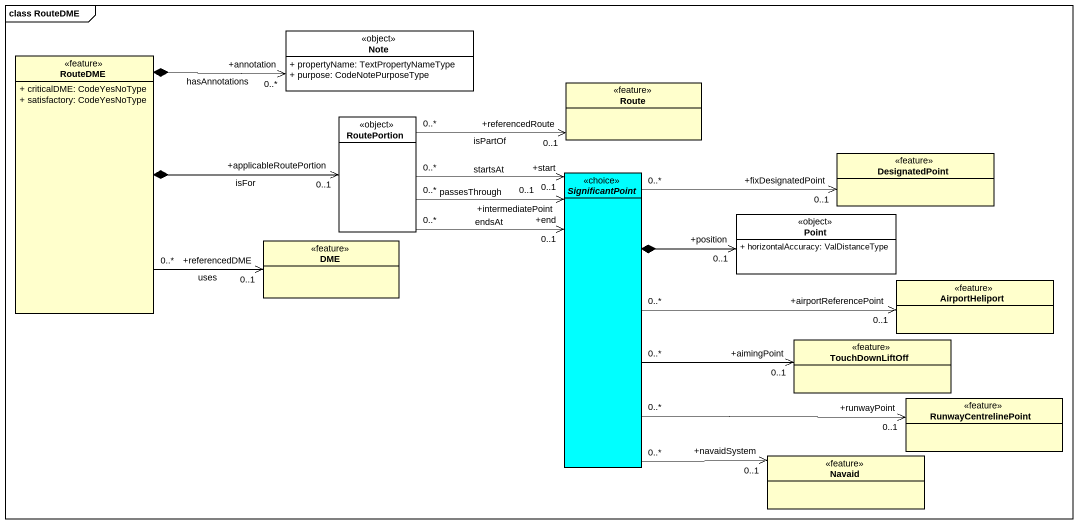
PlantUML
@startuml
mainframe class RouteDME
hide circle
hide empty members
skinparam classAttributeIconSize 0
class "Note" as Note_ <<object>> #FFFFFF {
  + propertyName: TextPropertyNameType
  + purpose: CodeNotePurposeType
}
class RouteDME <<feature>> {
  + criticalDME: CodeYesNoType
  + satisfactory: CodeYesNoType
}
class Route <<feature>>
class RoutePortion <<object>> #FFFFFF
class DesignatedPoint <<feature>>
abstract class SignificantPoint <<choice>> #00FFFF
class Point <<object>> #FFFFFF {
  + horizontalAccuracy: ValDistanceType
}
class DME <<feature>>
class AirportHeliport <<feature>>
class TouchDownLiftOff <<feature>>
class RunwayCentrelinePoint <<feature>>
class Navaid <<feature>>
RouteDME *-right-> "+annotation\n0..*" Note_ : hasAnnotations
RouteDME *-right-> "+applicableRoutePortion\n0..1" RoutePortion : isFor
RouteDME "0..*" -right-> "+referencedDME\n0..1" DME : uses
RoutePortion "0..*" -right-> "+referencedRoute\n0..1" Route : isPartOf
RoutePortion "0..*" --> "+start\n0..1" SignificantPoint : startsAt
RoutePortion "0..*" --> "+intermediatePoint\n0..1" SignificantPoint : passesThrough
RoutePortion "0..*" --> "+end\n0..1" SignificantPoint : endsAt
SignificantPoint "0..*" -right-> "+fixDesignatedPoint\n0..1" DesignatedPoint
SignificantPoint *-right-> "+position\n0..1" Point
SignificantPoint "0..*" -right-> "+airportReferencePoint\n0..1" AirportHeliport
SignificantPoint "0..*" -right-> "+aimingPoint\n0..1" TouchDownLiftOff
SignificantPoint "0..*" -right-> "+runwayPoint\n0..1" RunwayCentrelinePoint
SignificantPoint "0..*" --> "+navaidSystem\n0..1" Navaid
@enduml
